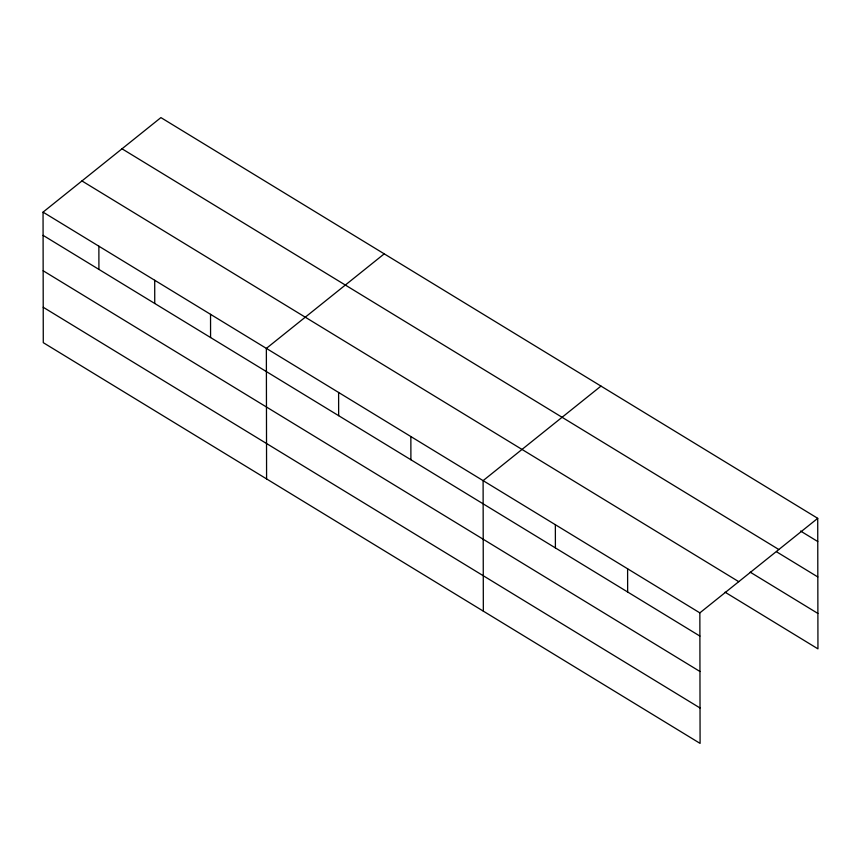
<?xml version="1.0" encoding="UTF-8"?>
<svg xmlns="http://www.w3.org/2000/svg" width="861" height="861" viewBox="0 0 861 861"><rect width="100%" height="100%" fill="white"/><g stroke="black" fill="none" stroke-linecap="round" stroke-linejoin="round"><path stroke-width="1.29" d="M817.724 518.333L699.853 612.871L700.09 743.398L43.276 342.667L43.05 212.14L160.91 117.602L817.724 518.333L817.95 648.86L725.059 592.185M384.232 253.855L266.361 348.393L266.587 478.92M600.978 386.094L483.107 480.632L483.333 611.159M800.558 531.043L817.767 541.537M122.014 148.802L778.828 549.522M776.536 551.772L817.821 576.956M750.222 572.167L817.885 613.441M81.946 180.939L738.749 581.67M43.05 212.14L699.853 612.871M43.093 235.354L699.896 636.075M43.158 270.763L699.961 671.494M43.211 307.259L700.025 707.979M627.604 568.787L627.647 592.002M555.356 524.704L555.399 547.919M410.858 436.549L410.901 459.763M338.61 392.465L338.653 415.68M210.536 314.33L210.579 337.534M154.711 280.266L154.743 303.481M98.875 246.203L98.918 269.418"/></g></svg>
